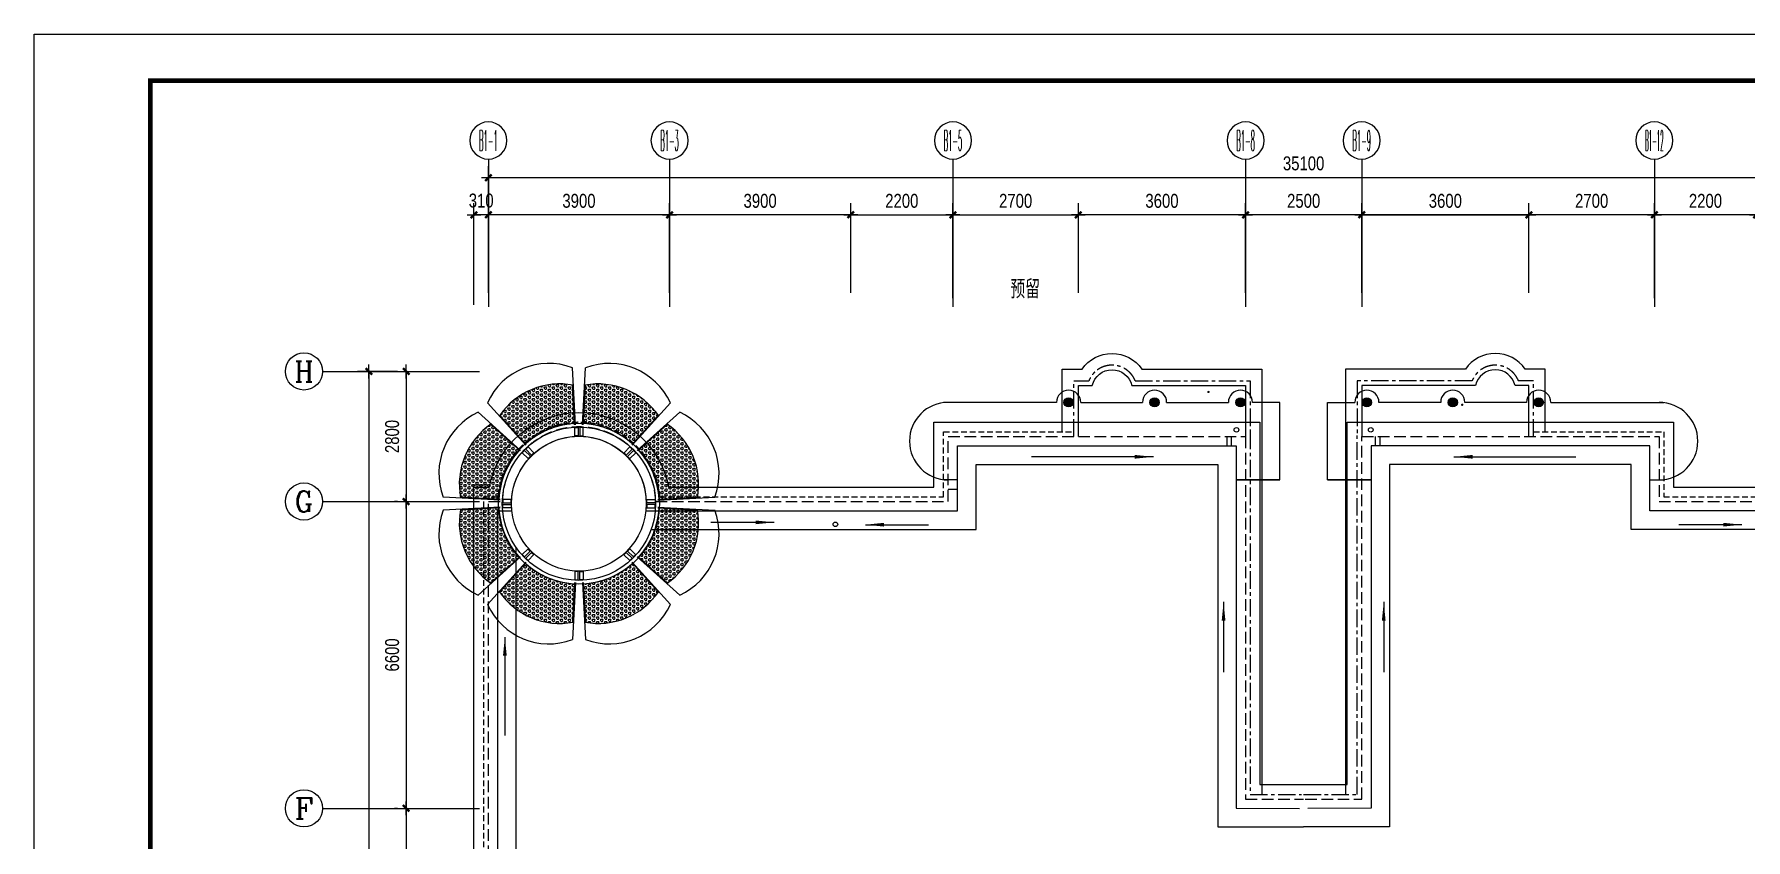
# Model space of a CAD drawing. Extents: x -40206 to 90585, y -55800 to -13493.
# Drawn here: x -40206 to -3363, y -31130 to -13800 of the extents above; entities that cross this region are included whole.
import ezdxf
from ezdxf.enums import TextEntityAlignment as Align

# ---------------------------------------------------------------- set-up
doc = ezdxf.new("R2010")
doc.units = 0
doc.header["$LTSCALE"] = 1000
doc.header["$MEASUREMENT"] = 0
for name, pattern in [('CENTER', [2, 1.25, -0.25, 0.25, -0.25]), ('DASH', [0.35, 0.25, -0.1]), ('HIDDEN2', [0.1875, 0.125, -0.0625])]:
    doc.linetypes.add(name, pattern=pattern)
doc.layers.get('0').update_dxf_attribs({"linetype": 'CONTINUOUS'})
doc.layers.get('DEFPOINTS').update_dxf_attribs({"linetype": 'CONTINUOUS'})
doc.layers.add('AXIS_TEXT', color=7, linetype='CONTINUOUS')
doc.layers.add('FRAME', color=7, linetype='CONTINUOUS')
doc.styles.add('_HZTXT', font='txt.shx', dxfattribs={"width": 0.8, "bigfont": 'hztxt.shx'})
doc.styles.add('COMPLEX', font='COMPLEX')
doc.styles.add('DIM_FONT', font='wcad.shx', dxfattribs={"width": 0.8})
doc.dimstyles.new('AXIS', dxfattribs={"dimtxt": 300, "dimasz": 1, "dimexe": 250, "dimexo": 300, "dimgap": 150, "dimtad": 1, "dimdec": 0, "dimzin": 0, "dimdsep": 46, "dimtxsty": 'DIM_FONT', "dimblk": '_DIMX', "dimblk1": 'ARCHTICK', "dimblk2": 'ARCHTICK', "dimsah": 1, "dimcen": 0.09, "dimdle": 150, "dimclrt": 7, "dimadec": 0, "dimazin": 0, "dimtfac": 1, "dimtdec": 0, "dimtix": 1, "dimtmove": 2, "dimatfit": 3, "dimldrblk": '_DIMX', "dimfxl": 0, "dimtolj": 1, "dimtzin": 0, "dimarcsym": 0})
pattern_1 = [(0, (-110908.7, -29828.714), (1e-14, 49.963004), [28.846154, -57.69231]), (120, (-110908.7, -29828.714), (-43.26923, -24.981502), [28.846154, -57.69231]), (60, (-110879.856, -29828.714), (-43.26923, 24.981502), [28.846154, -57.69231])]

# ---------------------------------------------------------------- blocks, each defined once
blk = doc.blocks.new('_DIMX')
blk.add_line((-150, 0), (150, 0))
at = {"const_width": 50}
blk.add_lwpolyline([(-70, -70), (70, 70)], dxfattribs=at)
blk = doc.blocks.new('*D32')
at = {"color": 0, "linetype": 'ByBlock'}
for p, q in [((-26530, -19363), (-26530, -17436)), ((-22631, -17686), (-26529, -17686))]:
    blk.add_line(p, q, dxfattribs=at)
at = {"layer": 'DEFPOINTS', "color": 0, "linetype": 'ByBlock'}
for p in [(-26530, -17686), (-26530, -19663), (-22630, -19663)]:
    blk.add_point(p, dxfattribs=at)
at = {"color": 0, "linetype": 'ByBlock', "rotation": 180}
blk.add_blockref('_DIMX', (-26530, -17686), dxfattribs=at)
at = {"color": 0, "linetype": 'ByBlock'}
blk.add_blockref('_DIMX', (-22630, -17686), dxfattribs=at)
at = {"color": 7, "linetype": 'ByBlock', "insert": (-24580, -17386), "char_height": 300, "attachment_point": 5, "style": 'DIM_FONT'}
blk.add_mtext('\\A1;3900', dxfattribs=at)
blk = doc.blocks.new('_ARCHTICK')
at = {"color": 0, "linetype": 'ByBlock', "const_width": 0.15}
blk.add_lwpolyline([(-0.5, -0.5), (0.5, 0.5)], dxfattribs=at)
blk = doc.blocks.new('*D31')
at = {"color": 0, "linetype": 'ByBlock'}
for p, q in [((-30430, -19363), (-30430, -16636)), ((4669, -16886), (-30429, -16886)), ((4670, -19363), (4670, -16636))]:
    blk.add_line(p, q, dxfattribs=at)
at = {"layer": 'DEFPOINTS', "color": 0, "linetype": 'ByBlock'}
for p in [(-30430, -16886), (-30430, -19663), (4670, -19663)]:
    blk.add_point(p, dxfattribs=at)
at = {"color": 0, "linetype": 'ByBlock', "rotation": 180}
blk.add_blockref('_DIMX', (-30430, -16886), dxfattribs=at)
at = {"color": 0, "linetype": 'ByBlock'}
blk.add_blockref('_DIMX', (4670, -16886), dxfattribs=at)
at = {"color": 7, "linetype": 'ByBlock', "insert": (-12880, -16580), "char_height": 300, "attachment_point": 5, "style": 'DIM_FONT'}
blk.add_mtext('\\A1;35100', dxfattribs=at)
blk = doc.blocks.new('*D33')
at = {"color": 0, "linetype": 'ByBlock'}
for p, q in [((-30430, -19363), (-30430, -17436)), ((-26531, -17686), (-30429, -17686))]:
    blk.add_line(p, q, dxfattribs=at)
at = {"layer": 'DEFPOINTS', "color": 0, "linetype": 'ByBlock'}
for p in [(-30430, -17686), (-30430, -19663), (-26530, -19663)]:
    blk.add_point(p, dxfattribs=at)
at = {"color": 0, "linetype": 'ByBlock', "rotation": 180}
blk.add_blockref('_DIMX', (-30430, -17686), dxfattribs=at)
at = {"color": 0, "linetype": 'ByBlock'}
blk.add_blockref('_DIMX', (-26530, -17686), dxfattribs=at)
at = {"color": 7, "linetype": 'ByBlock', "insert": (-28480, -17386), "char_height": 300, "attachment_point": 5, "style": 'DIM_FONT'}
blk.add_mtext('\\A1;3900', dxfattribs=at)
blk = doc.blocks.new('_AXISO')
blk.add_circle((0, 0), 0.5)
at = {"layer": 'AXIS_TEXT', "style": 'COMPLEX', "width": 1.041667}
blk.add_attdef('A', text='', height=0.56, dxfattribs=at).set_placement((-0.25, -0.28), (0.25, -0.28), align=Align.FIT)
blk = doc.blocks.new('*D36')
at = {"color": 0, "linetype": 'ByBlock'}
for p, q in [((-14130, -19363), (-14130, -17436)), ((-11631, -17686), (-14129, -17686))]:
    blk.add_line(p, q, dxfattribs=at)
at = {"layer": 'DEFPOINTS', "color": 0, "linetype": 'ByBlock'}
for p in [(-14130, -17686), (-14130, -19663), (-11630, -19663)]:
    blk.add_point(p, dxfattribs=at)
at = {"color": 0, "linetype": 'ByBlock', "rotation": 180}
blk.add_blockref('_DIMX', (-14130, -17686), dxfattribs=at)
at = {"color": 0, "linetype": 'ByBlock'}
blk.add_blockref('_DIMX', (-11630, -17686), dxfattribs=at)
at = {"color": 7, "linetype": 'ByBlock', "insert": (-12880, -17386), "char_height": 300, "attachment_point": 5, "style": 'DIM_FONT'}
blk.add_mtext('\\A1;2500', dxfattribs=at)
blk = doc.blocks.new('*D39')
at = {"color": 0, "linetype": 'ByBlock'}
for p, q in [((-17730, -19363), (-17730, -17436)), ((-14131, -17686), (-17729, -17686))]:
    blk.add_line(p, q, dxfattribs=at)
at = {"layer": 'DEFPOINTS', "color": 0, "linetype": 'ByBlock'}
for p in [(-17730, -17686), (-17730, -19663), (-14130, -19663)]:
    blk.add_point(p, dxfattribs=at)
at = {"color": 0, "linetype": 'ByBlock', "rotation": 180}
blk.add_blockref('_DIMX', (-17730, -17686), dxfattribs=at)
at = {"color": 0, "linetype": 'ByBlock'}
blk.add_blockref('_DIMX', (-14130, -17686), dxfattribs=at)
at = {"color": 7, "linetype": 'ByBlock', "insert": (-15930, -17386), "char_height": 300, "attachment_point": 5, "style": 'DIM_FONT'}
blk.add_mtext('\\A1;3600', dxfattribs=at)
blk = doc.blocks.new('*D37')
at = {"color": 0, "linetype": 'ByBlock'}
for p, q in [((-20430, -19478), (-20430, -17436)), ((-17730, -19350), (-17730, -17436)), ((-20429, -17686), (-17731, -17686))]:
    blk.add_line(p, q, dxfattribs=at)
at = {"layer": 'DEFPOINTS', "color": 0, "linetype": 'ByBlock'}
for p in [(-17730, -17686), (-20430, -19778), (-17730, -19650)]:
    blk.add_point(p, dxfattribs=at)
at = {"color": 0, "linetype": 'ByBlock', "rotation": 180}
blk.add_blockref('_DIMX', (-20430, -17686), dxfattribs=at)
at = {"color": 0, "linetype": 'ByBlock'}
blk.add_blockref('_DIMX', (-17730, -17686), dxfattribs=at)
at = {"color": 7, "linetype": 'ByBlock', "insert": (-19080, -17386), "char_height": 300, "attachment_point": 5, "style": 'DIM_FONT'}
blk.add_mtext('\\A1;2700', dxfattribs=at)
blk = doc.blocks.new('*D38')
at = {"color": 0, "linetype": 'ByBlock'}
for p, q in [((-22630, -19363), (-22630, -17436)), ((-20430, -19478), (-20430, -17436)), ((-22629, -17686), (-20431, -17686))]:
    blk.add_line(p, q, dxfattribs=at)
at = {"layer": 'DEFPOINTS', "color": 0, "linetype": 'ByBlock'}
for p in [(-20430, -17686), (-22630, -19663), (-20430, -19778)]:
    blk.add_point(p, dxfattribs=at)
at = {"color": 0, "linetype": 'ByBlock', "rotation": 180}
blk.add_blockref('_DIMX', (-22630, -17686), dxfattribs=at)
at = {"color": 0, "linetype": 'ByBlock'}
blk.add_blockref('_DIMX', (-20430, -17686), dxfattribs=at)
at = {"color": 7, "linetype": 'ByBlock', "insert": (-21530, -17386), "char_height": 300, "attachment_point": 5, "style": 'DIM_FONT'}
blk.add_mtext('\\A1;2200', dxfattribs=at)
blk = doc.blocks.new('*D40')
at = {"color": 0, "linetype": 'ByBlock'}
for p, q in [((-8030, -19350), (-8030, -17436)), ((-5330, -19478), (-5330, -17436)), ((-5331, -17686), (-8029, -17686))]:
    blk.add_line(p, q, dxfattribs=at)
at = {"layer": 'DEFPOINTS', "color": 0, "linetype": 'ByBlock'}
for p in [(-8030, -17686), (-8030, -19650), (-5330, -19778)]:
    blk.add_point(p, dxfattribs=at)
at = {"color": 0, "linetype": 'ByBlock', "rotation": 180}
blk.add_blockref('_DIMX', (-8030, -17686), dxfattribs=at)
at = {"color": 0, "linetype": 'ByBlock'}
blk.add_blockref('_DIMX', (-5330, -17686), dxfattribs=at)
at = {"color": 7, "linetype": 'ByBlock', "insert": (-6680, -17386), "char_height": 300, "attachment_point": 5, "style": 'DIM_FONT'}
blk.add_mtext('\\A1;2700', dxfattribs=at)
blk = doc.blocks.new('*D42')
at = {"color": 0, "linetype": 'ByBlock'}
for p, q in [((-8030, -19363), (-8030, -17436)), ((-11629, -17686), (-8031, -17686))]:
    blk.add_line(p, q, dxfattribs=at)
at = {"layer": 'DEFPOINTS', "color": 0, "linetype": 'ByBlock'}
for p in [(-8030, -17686), (-11630, -19663), (-8030, -19663)]:
    blk.add_point(p, dxfattribs=at)
at = {"color": 0, "linetype": 'ByBlock', "rotation": 180}
blk.add_blockref('_DIMX', (-11630, -17686), dxfattribs=at)
at = {"color": 0, "linetype": 'ByBlock'}
blk.add_blockref('_DIMX', (-8030, -17686), dxfattribs=at)
at = {"color": 7, "linetype": 'ByBlock', "insert": (-9830, -17386), "char_height": 300, "attachment_point": 5, "style": 'DIM_FONT'}
blk.add_mtext('\\A1;3600', dxfattribs=at)
blk = doc.blocks.new('*D41')
at = {"color": 0, "linetype": 'ByBlock'}
for p, q in [((-11630, -19363), (-11630, -17436)), ((-8031, -17686), (-11629, -17686))]:
    blk.add_line(p, q, dxfattribs=at)
at = {"layer": 'DEFPOINTS', "color": 0, "linetype": 'ByBlock'}
for p in [(-11630, -17686), (-11630, -19663), (-8030, -19663)]:
    blk.add_point(p, dxfattribs=at)
at = {"color": 0, "linetype": 'ByBlock', "rotation": 180}
blk.add_blockref('_DIMX', (-11630, -17686), dxfattribs=at)
at = {"color": 0, "linetype": 'ByBlock'}
blk.add_blockref('_DIMX', (-8030, -17686), dxfattribs=at)
at = {"color": 7, "linetype": 'ByBlock', "insert": (-9830, -17386), "char_height": 300, "attachment_point": 5, "style": 'DIM_FONT'}
blk.add_mtext('\\A1;3600', dxfattribs=at)
blk = doc.blocks.new('*D43')
at = {"color": 0, "linetype": 'ByBlock'}
for p, q in [((-5330, -19478), (-5330, -17436)), ((-3130, -19363), (-3130, -17436)), ((-3131, -17686), (-5329, -17686))]:
    blk.add_line(p, q, dxfattribs=at)
at = {"layer": 'DEFPOINTS', "color": 0, "linetype": 'ByBlock'}
for p in [(-5330, -17686), (-5330, -19778), (-3130, -19663)]:
    blk.add_point(p, dxfattribs=at)
at = {"color": 0, "linetype": 'ByBlock', "rotation": 180}
blk.add_blockref('_DIMX', (-5330, -17686), dxfattribs=at)
at = {"color": 0, "linetype": 'ByBlock'}
blk.add_blockref('_DIMX', (-3130, -17686), dxfattribs=at)
at = {"color": 7, "linetype": 'ByBlock', "insert": (-4230, -17386), "char_height": 300, "attachment_point": 5, "style": 'DIM_FONT'}
blk.add_mtext('\\A1;2200', dxfattribs=at)
blk = doc.blocks.new('*D53')
at = {"color": 0, "linetype": 'ByBlock'}
for p, q in [((-32201, -30455), (-32201, -33253)), ((-32387, -33254), (-32451, -33254))]:
    blk.add_line(p, q, dxfattribs=at)
at = {"layer": 'DEFPOINTS', "color": 0, "linetype": 'ByBlock'}
for p in [(-32087, -30454), (-32201, -33254), (-32087, -33254)]:
    blk.add_point(p, dxfattribs=at)
at = {"color": 0, "linetype": 'ByBlock'}
for p, rotation in [((-32201, -30454), 90), ((-32201, -33254), 270)]:
    blk.add_blockref('_DIMX', p, dxfattribs=dict(at, rotation=rotation))
at = {"color": 7, "linetype": 'ByBlock', "insert": (-32501, -31854), "char_height": 300, "attachment_point": 5, "rotation": 90, "style": 'DIM_FONT'}
blk.add_mtext('\\A1;2800', dxfattribs=at)
blk = doc.blocks.new('*D48')
at = {"color": 0, "linetype": 'ByBlock'}
for p, q in [((-32387, -21054), (-33251, -21054)), ((-33001, -21055), (-33001, -45753)), ((-32387, -45754), (-33251, -45754))]:
    blk.add_line(p, q, dxfattribs=at)
at = {"layer": 'DEFPOINTS', "color": 0, "linetype": 'ByBlock'}
for p in [(-32087, -21054), (-33001, -45754), (-32087, -45754)]:
    blk.add_point(p, dxfattribs=at)
at = {"color": 0, "linetype": 'ByBlock'}
for p, rotation in [((-33001, -21054), 90), ((-33001, -45754), 270)]:
    blk.add_blockref('_DIMX', p, dxfattribs=dict(at, rotation=rotation))
at = {"color": 7, "linetype": 'ByBlock', "insert": (-33301, -33404), "char_height": 300, "attachment_point": 5, "rotation": 90, "style": 'DIM_FONT'}
blk.add_mtext('\\A1;24700', dxfattribs=at)
blk = doc.blocks.new('*D47')
at = {"color": 0, "linetype": 'ByBlock'}
for p, q in [((-32387, -21054), (-32451, -21054)), ((-32201, -21055), (-32201, -23853)), ((-32387, -23854), (-32451, -23854))]:
    blk.add_line(p, q, dxfattribs=at)
at = {"layer": 'DEFPOINTS', "color": 0, "linetype": 'ByBlock'}
for p in [(-32087, -21054), (-32201, -23854), (-32087, -23854)]:
    blk.add_point(p, dxfattribs=at)
at = {"color": 0, "linetype": 'ByBlock'}
for p, rotation in [((-32201, -21054), 90), ((-32201, -23854), 270)]:
    blk.add_blockref('_DIMX', p, dxfattribs=dict(at, rotation=rotation))
at = {"color": 7, "linetype": 'ByBlock', "insert": (-32501, -22454), "char_height": 300, "attachment_point": 5, "rotation": 90, "style": 'DIM_FONT'}
blk.add_mtext('\\A1;2800', dxfattribs=at)
blk = doc.blocks.new('*D51')
at = {"color": 0, "linetype": 'ByBlock'}
for p, q in [((-32201, -23855), (-32201, -30453)), ((-32387, -30454), (-32451, -30454))]:
    blk.add_line(p, q, dxfattribs=at)
at = {"layer": 'DEFPOINTS', "color": 0, "linetype": 'ByBlock'}
for p in [(-32087, -23854), (-32201, -30454), (-32087, -30454)]:
    blk.add_point(p, dxfattribs=at)
at = {"color": 0, "linetype": 'ByBlock'}
for p, rotation in [((-32201, -23854), 90), ((-32201, -30454), 270)]:
    blk.add_blockref('_DIMX', p, dxfattribs=dict(at, rotation=rotation))
at = {"color": 7, "linetype": 'ByBlock', "insert": (-32501, -27154), "char_height": 300, "attachment_point": 5, "rotation": 90, "style": 'DIM_FONT'}
blk.add_mtext('\\A1;6600', dxfattribs=at)
blk = doc.blocks.new('_ARROW')
blk.add_solid([(0, 0), (-1, 0.1), (-1, -0.1)])
blk = doc.blocks.new('*D76')
at = {"color": 0, "linetype": 'ByBlock'}
for p, q in [((-30740, -19619), (-30740, -17436)), ((-30741, -17686), (-30742, -17686)), ((-30430, -17686), (-30740, -17686)), ((-30429, -17686), (-30428, -17686))]:
    blk.add_line(p, q, dxfattribs=at)
at = {"layer": 'DEFPOINTS', "color": 0, "linetype": 'ByBlock'}
for p in [(-30740, -17686), (-30740, -19919), (-30430, -19919)]:
    blk.add_point(p, dxfattribs=at)
at = {"color": 0, "linetype": 'ByBlock'}
blk.add_blockref('_DIMX', (-30740, -17686), dxfattribs=at)
at = {"color": 0, "linetype": 'ByBlock', "rotation": 180}
blk.add_blockref('_DIMX', (-30430, -17686), dxfattribs=at)
at = {"color": 7, "linetype": 'ByBlock', "insert": (-30585, -17380), "char_height": 300, "attachment_point": 5, "style": 'DIM_FONT'}
blk.add_mtext('\\A1;310', dxfattribs=at)

msp = doc.modelspace()

# ---------------------------------------------------------------- hatches: boundary and pattern name
h = msp.add_hatch()
h.set_pattern_fill('HEX', color=256, scale=230.769231, angle=360, style=0)
h.set_pattern_definition(pattern_1)
h.paths.add_polyline_path([(-28574, -22176.1), (-28577.9, -22100.9), (-28562.8, -22100.1), (-28602.1, -21350.9, 0.2980919), (-30184.5, -22000.8), (-29681.8, -22559.2), (-29629.2, -22611.8, -0.1701274)])
h = msp.add_hatch()
h.set_pattern_fill('HEX', color=256, scale=230.769231, angle=360, style=0)
h.set_pattern_definition(pattern_1)
h.paths.add_polyline_path([(-28342.4, -21348.1), (-28381.8, -22100.9), (-28385.7, -22176.1, -0.1707077), (-27327.6, -22614.4), (-27277.2, -22558.4), (-26772.8, -21998.2, 0.2930789)])
h.paths.add_polyline_path([(-26756.3, -23805.6), (-26681, -23801.7), (-25928.2, -23762.2, 0.2930789), (-26578.3, -22192.6), (-27138.5, -22697.1), (-27194.6, -22747.5, -0.1707077)])
h = msp.add_hatch(color=256)
edge = h.paths.add_edge_path()
edge.add_arc((-17939.8, -21719.3), 100, 0, 360)
h = msp.add_hatch(color=256)
edge = h.paths.add_edge_path()
edge.add_arc((-16089.8, -21719.3), 100, 0, 360)
h = msp.add_hatch(color=256)
edge = h.paths.add_edge_path()
edge.add_arc((-14239.8, -21719.3), 100, 0, 360)
h = msp.add_hatch(color=256)
edge = h.paths.add_edge_path()
edge.add_arc((-11519.8, -21719.3), 100, 0, 360)
h = msp.add_hatch(color=256)
edge = h.paths.add_edge_path()
edge.add_arc((-9669.8, -21719.3), 100, 0, 360)
h = msp.add_hatch(color=256)
edge = h.paths.add_edge_path()
edge.add_arc((-7819.8, -21719.3), 100, 0, 360)
h = msp.add_hatch()
h.set_pattern_fill('HEX', color=256, scale=230.769231, angle=360, style=0)
h.set_pattern_definition(pattern_1)
h.paths.add_polyline_path([(-31031.5, -23762.2), (-30278.7, -23801.7), (-30203.4, -23805.6, -0.1707077), (-29765.1, -22747.5), (-29821.2, -22697.1), (-30381.4, -22192.6, 0.2930789)])
h = msp.add_hatch()
h.set_pattern_fill('HEX', color=256, scale=230.769231, angle=360, style=0)
h.set_pattern_definition(pattern_1)
h.paths.add_polyline_path([(-29632.1, -25185), (-29682.5, -25241), (-30186.9, -25801.2, 0.2930789), (-28617.4, -26451.4), (-28577.9, -25698.5), (-28574, -25623.3, -0.1707077)])
h.paths.add_polyline_path([(-30203.4, -23993.8), (-30278.7, -23997.8), (-31031.5, -24037.2, 0.2930789), (-30381.4, -25606.8), (-29821.2, -25102.3), (-29765.1, -25051.9, -0.1707077)])
h = msp.add_hatch()
h.set_pattern_fill('HEX', color=256, scale=230.769231, angle=360, style=0)
h.set_pattern_definition(pattern_1)
h.paths.add_polyline_path([(-27194.6, -25051.9), (-27138.5, -25102.3), (-26578.3, -25606.8, 0.2930789), (-25928.2, -24037.2), (-26681, -23997.8), (-26756.3, -23993.8, -0.1707077)])
h.paths.add_polyline_path([(-28385.7, -25623.3), (-28381.8, -25698.5), (-28342.4, -26451.4, 0.2930789), (-26772.8, -25801.2), (-27277.2, -25241), (-27327.6, -25185, -0.1707077)])

# ---------------------------------------------------------------- linework, layer by layer
for p, q in [((-30429.8, -16485.7), (-30429.8, -19663.3)), ((-26529.8, -16485.7), (-26529.8, -19663.3)), ((-20429.8, -16485.7), (-20429.8, -19663.3)), ((-14129.8, -16485.7), (-14129.8, -19663.3)), ((-11629.8, -16485.7), (-11629.8, -19663.3)), ((-5329.8, -16485.7), (-5329.8, -19663.3)), ((-28557.5, -22201.5), (-28621.8, -20974.5)), ((-28402.2, -22201.5), (-28337.9, -20974.5)), ((-34000.5, -21054.3), (-30619.2, -21054.3)), ((-28572.6, -22202.2), (-28617.2, -21351.6)), ((-28387.1, -22202.2), (-28342.5, -21351.6)), ((-29625.8, -22644), (-30447.9, -21730.9)), ((-27334, -22644), (-26511.8, -21730.9)), ((-29735.6, -22753.8), (-30648.7, -21931.7)), ((-29614.6, -22633.8), (-30184.5, -22000.8)), ((-27345.1, -22633.8), (-26775.2, -22000.8)), ((-27224.1, -22753.8), (-26311, -21931.7)), ((-29745.7, -22765), (-30378.7, -22195)), ((-27214, -22765), (-26581, -22195)), ((-14529.8, -22654.3), (-14529.8, -22454.3)), ((-14429.8, -22654.3), (-14429.8, -22454.3)), ((-11329.8, -22654.3), (-11329.8, -22454.3)), ((-11229.8, -22654.3), (-11229.8, -22454.3)), ((-30789.9, -23494.7), (-30448.6, -23494.7)), ((-34000.5, -23854.2), (-30619.2, -23854.2)), ((-30178.1, -23822), (-31405.1, -23757.7)), ((-30177.3, -23807), (-31027.9, -23762.4)), ((-26782.4, -23807), (-25931.8, -23762.4)), ((-26781.6, -23822), (-25554.6, -23757.7)), ((-20529.8, -23589.3), (-20329.8, -23589.3)), ((-30178.1, -23977.4), (-31405.1, -24041.7)), ((-30177.3, -23992.4), (-31027.9, -24037)), ((-26782.4, -23992.4), (-25931.8, -24037)), ((-26781.6, -23977.4), (-25554.6, -24041.7)), ((-29735.6, -25045.6), (-30648.7, -25867.7)), ((-29745.7, -25034.4), (-30378.7, -25604.4)), ((-27224.1, -25045.6), (-26311, -25867.7)), ((-27214, -25034.4), (-26581, -25604.4)), ((-29625.8, -25155.5), (-30447.9, -26068.5)), ((-29614.6, -25165.6), (-30184.5, -25798.6)), ((-27345.1, -25165.6), (-26775.2, -25798.6)), ((-27334, -25155.5), (-26511.8, -26068.5)), ((-28557.5, -25597.9), (-28621.8, -26824.9)), ((-28572.6, -25597.2), (-28617.2, -26447.8)), ((-28402.2, -25597.9), (-28337.9, -26824.9)), ((-28387.1, -25597.2), (-28342.5, -26447.8)), ((-34000.5, -30454.3), (-30619.2, -30454.3))]:
    msp.add_line(p, q)
at = {"color": 4}
for p, q in [((-18199.8, -21719.3), (-20629.8, -21719.3)), ((-17679.8, -21719.3), (-16349.8, -21719.3)), ((-15829.8, -21719.3), (-14499.8, -21719.3)), ((-13394.8, -21719.3), (-13979.8, -21719.3)), ((-13394.8, -23389.3), (-13394.8, -21719.3)), ((-12364.8, -23389.3), (-12364.8, -21719.3)), ((-12364.8, -21719.3), (-11779.8, -21719.3)), ((-9929.8, -21719.3), (-11259.8, -21719.3)), ((-8079.8, -21719.3), (-9409.8, -21719.3)), ((-7559.8, -21719.3), (-5129.8, -21719.3)), ((-20329.8, -23389.3), (-20329.8, -22654.3)), ((-20329.8, -22654.3), (-14329.8, -22654.3)), ((-14329.8, -22654.3), (-14329.8, -23389.3)), ((-11429.8, -22654.3), (-11429.8, -23389.3)), ((-5429.8, -22654.3), (-11429.8, -22654.3)), ((-5429.8, -23389.3), (-5429.8, -22654.3)), ((-20329.8, -23389.3), (-20629.8, -23389.3)), ((-14329.8, -23389.3), (-13394.8, -23389.3)), ((-13394.8, -23389.3), (-14329.8, -23389.3)), ((-12364.8, -23389.3), (-11429.8, -23389.3)), ((-11429.8, -23389.3), (-12364.8, -23389.3)), ((-5429.8, -23389.3), (-5129.8, -23389.3))]:
    msp.add_line(p, q, dxfattribs=at)
for points in [[(-18079.8, -22354.3), (-18079.8, -21004.3), (-17649.1, -21004.3, -0.5199469), (-16360.5, -21004.3), (-13779.8, -21004.3), (-13779.8, -30154.1)], [(-7679.8, -22354.3), (-7679.8, -21004.3), (-8110.5, -21004.3, 0.5199469), (-9399.1, -21004.3), (-11979.8, -21004.3), (-11979.8, -30154.1)], [(-17729.8, -22454.3), (-17729.8, -21354.3), (-17429.8, -21354.3, -0.7882444), (-16579.8, -21354.3), (-14129.8, -21354.3), (-14129.8, -22454.3)], [(-8029.8, -22454.3), (-8029.8, -21354.3), (-8329.8, -21354.3, 0.7882444), (-9179.8, -21354.3), (-11629.8, -21354.3), (-11629.8, -22454.3)], [(-1608.7, -43464.3), (-6819.8, -43464.3), (-6819.8, -43964.3), (-11939.8, -43964.3), (-11939.8, -42944.3), (-13819.8, -42944.3), (-13819.8, -43964.3), (-18939.8, -43964.3), (-18939.8, -43464.3), (-24151, -43464.3, -0.8279411), (-27659, -43464.3), (-28139.8, -43464.3), (-28139.8, -37344.3), (-26139.8, -37344.3), (-26139.8, -36144.3), (-23839.5, -36144.3), (-23839.5, -33564.3), (-30739.8, -33564.3), (-30739.8, -23545.4), (-30408.1, -23544.2, -0.8325046), (-26551.6, -23544.3), (-20839.8, -23544.3), (-20839.8, -22144.3)], [(-20839.8, -22144.3), (-13819.8, -22144.3), (-13819.8, -29944.1), (-12969.8, -29944.4), (-12969.1, -29944.4), (-12789.1, -29944.4), (-12789.8, -29944.3), (-11939.8, -29944.3), (-11939.8, -22144.3), (-4919.8, -22144.3), (-4919.8, -23544.2), (792.1, -23543.3, -0.8323032), (4648.4, -23544.3), (4670.2, -23544.3)], [(-14329.8, -42424.3), (-14329.8, -42424.3), (-14329.8, -43454.3), (-18429.8, -43454.3), (-18429.8, -42954.3), (-24641.9, -42954.3, -1.1497786), (-27168, -42954.3), (-27629.8, -42954.3), (-27629.8, -37854.3), (-25629.8, -37854.3), (-25629.8, -36654.3), (-23329.5, -36654.3), (-23329.5, -33054.3), (-30229.8, -33054.3), (-30229.8, -24053.6), (-29922.5, -24052.5, -1.112205), (-27037.4, -24054.3), (-20329.8, -24054.3), (-20329.8, -22654.3), (-14329.8, -22654.3), (-14329.8, -30453.9), (-12969.8, -30454.2), (-12969.8, -30454.3)], [(-11429.8, -42424.3), (-11429.8, -42424.3), (-11429.8, -43454.3), (-7329.8, -43454.3), (-7329.8, -42954.3), (-1117.7, -42954.3, 1.1497786), (1408.3, -42954.3), (1870.2, -42954.3), (1870.2, -37854.3), (-129.8, -37854.3), (-129.8, -36654.3), (-2430.2, -36654.3), (-2430.2, -33054.3), (4470.2, -33054.3), (4470.2, -24053.6), (4162.8, -24052.5, 1.112205), (1277.7, -24054.3), (-5429.8, -24054.3), (-5429.8, -22654.3), (-11429.8, -22654.3), (-11429.8, -30453.9), (-12789.8, -30454.2), (-12789.8, -30454.3)]]:
    msp.add_lwpolyline(points, format="xyb")
at = {"color": 8, "linetype": 'CENTER', "ltscale": 0.3}
for points in [[(-17829.8, -22454.3), (-17829.8, -21254.3), (-17502.5, -21254.3, -0.6732121), (-16507.2, -21254.3), (-14029.8, -21254.3), (-14029.8, -22454.3)], [(-7929.8, -22454.3), (-7929.8, -21254.3), (-8257.2, -21254.3, 0.6732121), (-9252.4, -21254.3), (-11729.8, -21254.3), (-11729.8, -22454.3)]]:
    msp.add_lwpolyline(points, format="xyb", dxfattribs=at)
at = {"const_width": 25}
for points in [[(-14941.7, -21496.5, 1), (-14916.7, -21496.5, 1)], [(-9478.5, -21771.5, 1), (-9453.5, -21771.5, 1)]]:
    msp.add_lwpolyline(points, format="xyb", close=True, dxfattribs=at)
at = {"color": 8, "linetype": 'HIDDEN2'}
for points in [[(-18729.8, -43754.3), (-18729.8, -43754.3), (-18729.8, -43254.3), (-24334.4, -43254.3, -0.9246578), (-27475.5, -43254.3), (-27929.8, -43254.3), (-27929.8, -37554.3), (-25929.8, -37554.3), (-25929.8, -36354.3), (-23629.5, -36354.3), (-23629.5, -33354.3), (-30529.8, -33354.3), (-30529.8, -23754.6), (-30224.5, -23753.6, -0.9199271), (-26735.2, -23754.3), (-20629.8, -23754.3), (-20629.8, -22354.3), (-17829.8, -22354.3)], [(-7929.8, -22354.3), (-5129.8, -22354.3), (-5129.8, -23754.3), (975.6, -23753.3, -0.9198446), (4464.9, -23754.3), (4670.2, -23754.3)]]:
    msp.add_lwpolyline(points, format="xyb", dxfattribs=at)
at = {"color": 8, "linetype": 'DASH'}
for points in [[(-30429.8, -33254.3), (-30429.8, -23854.3), (-30129.9, -23853.2, -0.972545), (-26829.7, -23854.3), (-20529.8, -23854.3), (-20529.8, -22454.3), (-14129.8, -22454.3), (-14129.8, -30254), (-12879.9, -30254.3), (-12879.8, -30254.3)], [(-12846.8, -30254.3), (-12846.9, -30254.3), (-11629.8, -30254.3), (-11629.8, -22454.3), (-5229.8, -22454.3), (-5229.8, -23854.3), (1070.1, -23853.2, -0.972545)]]:
    msp.add_lwpolyline(points, format="xyb", dxfattribs=at)
at = {"color": 4}
for points in [[(-28569.4, -22259), (-28499.4, -22259), (-28499.4, -22439), (-28569.4, -22439)], [(-28389.3, -22259), (-28459.3, -22259), (-28459.3, -22439), (-28389.3, -22439)], [(-29703.3, -22802.8), (-29653.8, -22753.3), (-29526.5, -22880.6), (-29576, -22930.1)], [(-29576, -22675.5), (-29625.5, -22725), (-29498.2, -22852.3), (-29448.7, -22802.8)], [(-27383, -22676.3), (-27333.5, -22725.8), (-27460.8, -22853), (-27510.3, -22803.5)], [(-27255.7, -22803.6), (-27305.2, -22754.1), (-27432.5, -22881.3), (-27383, -22930.8)], [(-30120.6, -23809.2), (-30120.6, -23879.2), (-29940.6, -23879.2), (-29940.6, -23809.2)], [(-30120.6, -23989.2), (-30120.6, -23919.2), (-29940.6, -23919.2), (-29940.6, -23989.2)], [(-26839.1, -23810.2), (-26839.1, -23880.2), (-27019.1, -23880.2), (-27019.1, -23810.2)], [(-26839.1, -23990.2), (-26839.1, -23920.2), (-27019.1, -23920.2), (-27019.1, -23990.2)], [(-29704, -24995.9), (-29654.5, -25045.4), (-29527.2, -24918.1), (-29576.7, -24868.6)], [(-29576.7, -25123.1), (-29626.2, -25073.7), (-29498.9, -24946.4), (-29449.4, -24995.9)], [(-27383.7, -25123.9), (-27334.2, -25074.4), (-27461.5, -24947.1), (-27511, -24996.6)], [(-27256.4, -24996.6), (-27305.9, -25046.1), (-27433.2, -24918.8), (-27383.7, -24869.3)], [(-28570.4, -25540.4), (-28500.4, -25540.4), (-28500.4, -25360.4), (-28570.4, -25360.4)], [(-28390.4, -25540.4), (-28460.4, -25540.4), (-28460.4, -25360.4), (-28390.4, -25360.4)]]:
    msp.add_lwpolyline(points, close=True, dxfattribs=at)
at = {"color": 8, "linetype": 'CENTER', "ltscale": 0.3}
for points in [[(-14029.8, -22354.3), (-14029.8, -22354.3), (-14029.8, -30154), (-12924.3, -30154.3), (-12924.3, -30154.3)], [(-12879.8, -30154.3), (-12879.8, -30154.3), (-11729.8, -30154.3), (-11729.8, -22354.3)]]:
    msp.add_lwpolyline(points, dxfattribs=at)
for points in [[(-26925.8, -24454.3), (-19929.8, -24454.3), (-19929.8, -23054.3), (-14729.8, -23054.3), (-14729.8, -30853.8), (-12879.8, -30854.1), (-12879.8, -30854.3)], [(-16115.6, -22891.2), (-18736.2, -22891.2)], [(1166.2, -24454.3), (-5829.8, -24454.3), (-5829.8, -23054.3), (-11029.8, -23054.3), (-11029.8, -30853.8), (-12879.8, -30854.1), (-12879.8, -30854.3)], [(-9644.1, -22891.2), (-7023.5, -22891.2)], [(-9644.1, -22891.2), (-7023.5, -22891.2)], [(-24279.7, -24301.2), (-25640.4, -24301.2)], [(-22314.3, -24351.6), (-20953.6, -24351.6)], [(-3445.4, -24351.6), (-4806.1, -24351.6)], [(-27229.8, -42482.8), (-27229.8, -38254.3), (-25229.8, -38254.3), (-25229.8, -37054.3), (-22929.5, -37054.3), (-22929.5, -32654.3), (-29829.8, -32654.3), (-29829.8, -24848.4)], [(-14603.7, -26013.3), (-14603.7, -27524)], [(-11156, -26013.3), (-11156, -27524)], [(-30075.2, -26768.7), (-30075.2, -28883.7)]]:
    msp.add_lwpolyline(points)
for centre, radius in [((-17939.8, -21719.3), 100), ((-16089.8, -21719.3), 100), ((-14239.8, -21719.3), 100), ((-11519.8, -21719.3), 100), ((-9669.8, -21719.3), 100), ((-7819.8, -21719.3), 100), ((-28479.9, -23899.7), 1730.8), ((-28479.9, -23899.7), 1650), ((-28479.9, -23899.7), 1450), ((-14326.6, -22311.3), 50), ((-11436.7, -22311.3), 50), ((-22960, -24344.1), 50)]:
    msp.add_circle(centre, radius)
for centre, radius, start, end in [((-29133.9, -22320.8), 1440.4, 69.17781, 155.82219), ((-27832.7, -22337.4), 1453.5, 24.66253, 110.33747), ((-28896.6, -22885), 1562.2, 79.13296, 145.52854), ((-28064.5, -22897), 1573.6, 34.26614, 100.73386), ((-30042.2, -23252.6), 1453.5, 114.66253, 200.33747), ((-26917.5, -23252.6), 1453.5, 339.66253, 65.33747), ((-29482.6, -23484.4), 1573.6, 124.26614, 190.73386), ((-28479.9, -23899.7), 1726.1, 93.1251, 131.8749), ((-28479.9, -23899.7), 1726.1, 48.1251, 86.8749), ((-27477.1, -23484.4), 1573.6, 349.26614, 55.73386), ((-28479.9, -23899.7), 1726.1, 138.1251, 176.8749), ((-28479.9, -23899.7), 1726.1, 3.1251, 41.8749), ((-30042.2, -24546.8), 1453.5, 159.66253, 245.33747), ((-29482.6, -24315.1), 1573.6, 169.26614, 235.73386), ((-28479.9, -23899.7), 1726.1, 183.1251, 221.8749), ((-28479.9, -23899.7), 1726.1, 318.1251, 356.8749), ((-27477.1, -24315.1), 1573.6, 304.26614, 10.73386), ((-26917.5, -24546.8), 1453.5, 294.66253, 20.33747), ((-28479.9, -23899.7), 1726.1, 228.1251, 266.8749), ((-28479.9, -23899.7), 1726.1, 273.1251, 311.8749), ((-28895.2, -24902.4), 1573.6, 214.26614, 280.73386), ((-28064.5, -24902.4), 1573.6, 259.26614, 325.73386), ((-29127, -25462), 1453.5, 204.66253, 290.33747), ((-27832.7, -25462), 1453.5, 249.66253, 335.33747)]:
    msp.add_arc(centre, radius, start, end)
at = {"color": 4}
for centre, radius, start, end in [((-20529.8, -22554.3), 835, 90, 270), ((-17939.8, -21719.3), 260, 0, 180), ((-16089.8, -21719.3), 260, 0, 180), ((-14239.8, -21719.3), 260, 0, 180), ((-11519.8, -21719.3), 260, 0, 180), ((-9669.8, -21719.3), 260, 0, 180), ((-7819.8, -21719.3), 260, 0, 180), ((-5229.8, -22554.3), 835, 270, 90)]:
    msp.add_arc(centre, radius, start, end, dxfattribs=at)
at = {"layer": 'FRAME', "color": 7, "linetype": 'ByBlock'}
for p, q in [((-40206.3, -13800.2), (19093.7, -13800.2)), ((-40206.3, -55800.2), (-40206.3, -13800.2))]:
    msp.add_line(p, q, dxfattribs=at)
at = {"layer": 'FRAME', "color": 7, "linetype": 'ByBlock', "const_width": 100}
msp.add_lwpolyline([(-37706.3, -54799.8), (18093.7, -54799.8), (18093.7, -14799.8), (-37706.3, -14799.8)], close=True, dxfattribs=at)

# ---------------------------------------------------------------- block references
ref = msp.add_blockref('_AXISO', (-30429.8, -16085.7), dxfattribs=dict(xscale=-800, yscale=800, zscale=800, rotation=180))
ref.add_attrib('A', 'B1-1', dxfattribs={"layer": 'AXIS_TEXT', "height": 448, "style": 'COMPLEX', "width": 0.260417}).set_placement((-30629.8, -16309.7), (-30229.8, -16309.7), align=Align.FIT)
ref = msp.add_blockref('_AXISO', (-26529.8, -16085.7), dxfattribs=dict(xscale=-800, yscale=800, zscale=800, rotation=180))
ref.add_attrib('A', 'B1-3', dxfattribs={"layer": 'AXIS_TEXT', "height": 448, "style": 'COMPLEX', "width": 0.243506}).set_placement((-26729.8, -16309.7), (-26329.8, -16309.7), align=Align.FIT)
ref = msp.add_blockref('_AXISO', (-20429.8, -16085.7), dxfattribs=dict(xscale=-800, yscale=800, zscale=800, rotation=180))
ref.add_attrib('A', 'B1-5', dxfattribs={"layer": 'AXIS_TEXT', "height": 448, "style": 'COMPLEX', "width": 0.243506}).set_placement((-20629.8, -16309.7), (-20229.8, -16309.7), align=Align.FIT)
ref = msp.add_blockref('_AXISO', (-14129.8, -16085.7), dxfattribs=dict(xscale=-800, yscale=800, zscale=800, rotation=180))
ref.add_attrib('A', 'B1-8', dxfattribs={"layer": 'AXIS_TEXT', "height": 448, "style": 'COMPLEX', "width": 0.243506}).set_placement((-14329.8, -16309.7), (-13929.8, -16309.7), align=Align.FIT)
ref = msp.add_blockref('_AXISO', (-11629.8, -16085.7), dxfattribs=dict(xscale=-800, yscale=800, zscale=800, rotation=180))
ref.add_attrib('A', 'B1-9', dxfattribs={"layer": 'AXIS_TEXT', "height": 448, "style": 'COMPLEX', "width": 0.243506}).set_placement((-11829.8, -16309.7), (-11429.8, -16309.7), align=Align.FIT)
ref = msp.add_blockref('_AXISO', (-5329.8, -16085.7), dxfattribs=dict(xscale=-800, yscale=800, zscale=800, rotation=180))
ref.add_attrib('A', 'B1-12', dxfattribs={"layer": 'AXIS_TEXT', "height": 448, "style": 'COMPLEX', "width": 0.203804}).set_placement((-5529.8, -16309.7), (-5129.8, -16309.7), align=Align.FIT)
ref = msp.add_blockref('_AXISO', (-34400.5, -21054.3), dxfattribs=dict(xscale=800, yscale=800, zscale=800))
ref.add_attrib('A', 'H', dxfattribs={"layer": 'AXIS_TEXT', "height": 448, "style": 'COMPLEX', "width": 0.9375}).set_placement((-34600.5, -21278.3), (-34200.5, -21278.3), align=Align.FIT)
at = {"yscale": 400, "zscale": 400}
for p, xscale in [((-16115.6, -22891.2), 400), ((-9644.1, -22891.2), -400), ((-24279.7, -24301.2), 400)]:
    msp.add_blockref('_ARROW', p, dxfattribs=dict(at, xscale=xscale))
at = {"xscale": 800, "yscale": 800, "zscale": 800}
msp.add_blockref('_AXISO', (-34400.5, -23853.2), dxfattribs=at).add_auto_attribs({'A': 'G'})
at = {"yscale": 400, "zscale": 400}
for p, xscale, rotation in [((-22314.3, -24351.6), 400, 180), ((-3445.4, -24351.6), -400, 180), ((-14603.7, -26013.3), 400, 90), ((-11156, -26013.3), -400, 270), ((-30075.2, -26768.7), 400, 90)]:
    msp.add_blockref('_ARROW', p, dxfattribs=dict(at, xscale=xscale, rotation=rotation))
ref = msp.add_blockref('_AXISO', (-34400.5, -30454.3), dxfattribs=dict(xscale=800, yscale=800, zscale=800))
ref.add_attrib('A', 'F', dxfattribs={"layer": 'AXIS_TEXT', "height": 448, "style": 'COMPLEX', "width": 1.171875}).set_placement((-34600.5, -30678.3), (-34200.5, -30678.3), align=Align.FIT)

# ---------------------------------------------------------------- texts
at = {"style": '_HZTXT', "width": 0.8}
msp.add_text('预留', height=400, dxfattribs=at).set_placement((-19195, -19484.5))

# ---------------------------------------------------------------- dimensions: what is measured, and where the dimension line sits
for p1, p2, distance, picture, middle in [((4670.2, -19663.3), (-30429.8, -19663.3), -2777.5, '*D31', (-12879.8, -16580.2)), ((-32086.7, -21054.3), (-32086.7, -45754.3), -913.8, '*D48', (-33300.5, -33404.3)), ((-32086.7, -21054.3), (-32086.7, -23854.2), -113.8, '*D47', (-32500.5, -22454.3))]:
    dim = msp.add_aligned_dim(p1=p1, p2=p2, distance=distance, dimstyle='AXIS')
    dim.commit()
    dim.dimension.update_dxf_attribs({"geometry": picture, "text_midpoint": middle})
for base, p1, p2, override, picture, middle in [((-30739.8, -17685.7), (-30429.8, -19918.7), (-30739.8, -19918.7), {"dimse1": 1}, '*D76', (-30584.8, -17380.2)), ((-20429.8, -17685.7), (-22629.8, -19663.3), (-20429.8, -19778.4), {"dimsah": 1, "dimse1": 0, "dimse2": 0}, '*D38', (-21529.8, -17385.7)), ((-17729.8, -17685.7), (-20429.8, -19778.4), (-17729.8, -19649.9), {"dimsah": 1, "dimse1": 0, "dimse2": 0}, '*D37', (-19079.8, -17385.7)), ((-8029.8, -17685.7), (-5329.8, -19778.4), (-8029.8, -19649.9), {"dimsah": 1, "dimse1": 0, "dimse2": 0}, '*D40', (-6679.8, -17385.7)), ((-5329.8, -17685.7), (-3129.8, -19663.3), (-5329.8, -19778.4), {"dimsah": 1, "dimse1": 0, "dimse2": 0}, '*D43', (-4229.8, -17385.7))]:
    dim = msp.add_linear_dim(base=base, p1=p1, p2=p2, dimstyle='AXIS', override=override)
    dim.commit()
    dim.dimension.update_dxf_attribs({"geometry": picture, "text_midpoint": middle})
for base, p1, p2, angle, picture, middle in [((-30429.8, -17685.7), (-26529.8, -19663.3), (-30429.8, -19663.3), 180, '*D33', (-28479.8, -17385.7)), ((-26529.8, -17685.7), (-22629.8, -19663.3), (-26529.8, -19663.3), 180, '*D32', (-24579.8, -17385.7)), ((-17729.8, -17685.7), (-14129.8, -19663.3), (-17729.8, -19663.3), 180, '*D39', (-15929.8, -17385.7)), ((-14129.8, -17685.7), (-11629.8, -19663.3), (-14129.8, -19663.3), 180, '*D36', (-12879.8, -17385.7)), ((-8029.8, -17685.7), (-11629.8, -19663.3), (-8029.8, -19663.3), 180, '*D42', (-9829.8, -17385.7)), ((-11629.8, -17685.7), (-8029.8, -19663.3), (-11629.8, -19663.3), 180, '*D41', (-9829.8, -17385.7)), ((-32200.5, -30454.3), (-32086.7, -23854.2), (-32086.7, -30454.3), 90, '*D51', (-32500.5, -27154.3)), ((-32200.5, -33254.3), (-32086.7, -30454.3), (-32086.7, -33254.3), 90, '*D53', (-32500.5, -31854.3))]:
    dim = msp.add_linear_dim(base=base, p1=p1, p2=p2, angle=angle, dimstyle='AXIS', override={"dimse1": 1})
    dim.commit()
    dim.dimension.update_dxf_attribs({"geometry": picture, "text_midpoint": middle})

doc.saveas('drawing.dxf')
